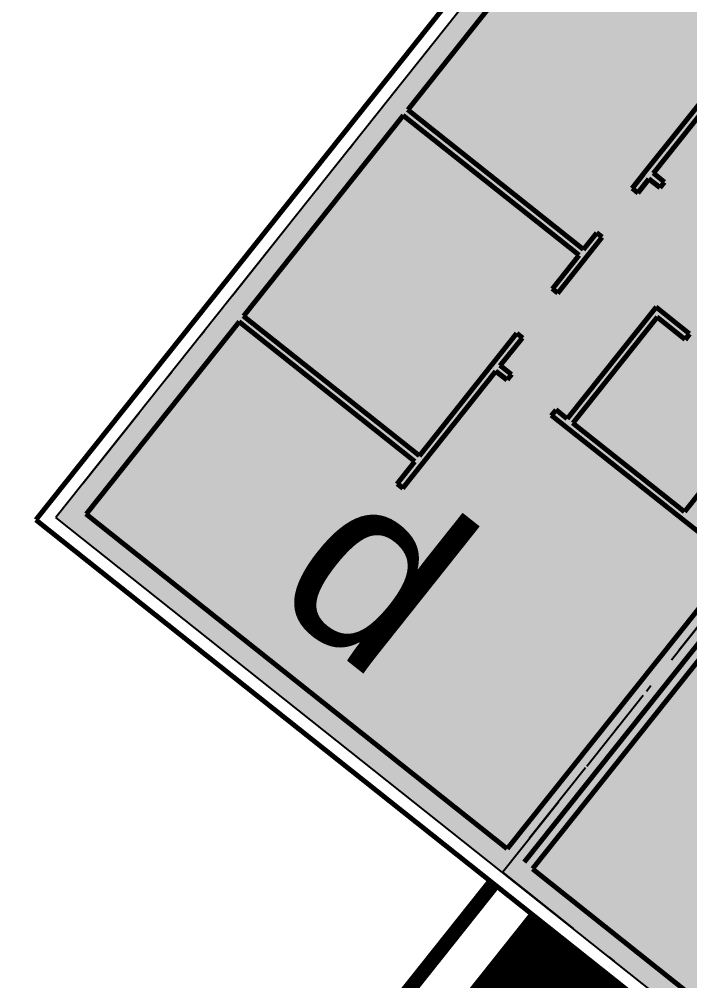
# Model space of a CAD drawing. Header units: metres. Extents: x -664657 to -643449, y -1076720 to -1062383.
# Drawn here: x -657629.28 to -657619.88, y -1068244.98 to -1068231.48 of the extents above; entities that cross this region are included whole.
import ezdxf

# ---------------------------------------------------------------- set-up
doc = ezdxf.new("R2010")
doc.units = ezdxf.units.M
doc.header["$LTSCALE"] = 0.1
doc.linetypes.add('DASHED', pattern=[19.05, 12.7, -6.35])
doc.linetypes.add('DIVIDE', pattern=[31.75, 12.7, -6.35, 0, -6.35, 0, -6.35])
for name, color, linetype in [('AA_THER_popis', 6, 'Continuous'), ('AA_THER_slabá', 4, 'Continuous'), ('AA_THER_srafy', 52, 'Continuous'), ('AA_THER_ZELEŇ', 53, 'Continuous'), ('AA_THER_čerchovaná', 84, 'DIVIDE'), ('AA_THER_čárkovaná', 5, 'DASHED')]:
    doc.layers.add(name, color=color, linetype=linetype)
doc.layers.add('AA_THER_silná', color=1, linetype='Continuous', lineweight=70)
doc.styles.get("Standard").update_dxf_attribs({"font": 'arial.ttf', "width": 0.8})

msp = doc.modelspace()

# ---------------------------------------------------------------- hatches: boundary and pattern name
at = {"layer": 'AA_THER_srafy'}
h = msp.add_hatch(color=31, dxfattribs=at)
h.dxf.hatch_style = 1
h.paths.add_polyline_path([(-657572.565, -1068232.062), (-657597.613, -1068212.147), (-657603.837, -1068219.975), (-657578.789, -1068239.89)])
h.paths.add_polyline_path([(-657597.613, -1068212.147), (-657572.565, -1068232.062), (-657571.321, -1068230.497), (-657602.631, -1068205.603), (-657610.099, -1068214.996), (-657603.837, -1068219.975)])
h.paths.add_polyline_path([(-657615.039, -1068234.064), (-657621.301, -1068229.085), (-657628.769, -1068238.478), (-657622.507, -1068243.457)])
h.paths.add_polyline_path([(-657607.211, -1068240.288), (-657615.039, -1068234.064), (-657622.507, -1068243.457), (-657614.679, -1068249.681)])
h.paths.add_polyline_path([(-657586.86, -1068256.468), (-657597.818, -1068247.756), (-657605.287, -1068257.149), (-657594.328, -1068265.861)], flags=16)
h.paths.add_polyline_path([(-657633.709, -1068257.547), (-657639.971, -1068252.568), (-657647.439, -1068261.961), (-657641.177, -1068266.939)])
h.paths.add_polyline_path([(-657605.53, -1068279.951), (-657633.709, -1068257.547), (-657641.177, -1068266.939), (-657612.998, -1068289.344)])
h.paths.add_polyline_path([(-657652.623, -1068281.335), (-657659.886, -1068277.616), (-657667.504, -1068287.197), (-657637.241, -1068302.695), (-657634.702, -1068299.501), (-657657.701, -1068287.723)])
h.paths.add_polyline_path([(-657629.624, -1068293.114), (-657652.623, -1068281.335), (-657657.701, -1068287.723), (-657634.702, -1068299.501)])
h.paths.add_polyline_path([(-657547.838, -1068249.167), (-657557.231, -1068241.699), (-657558.476, -1068243.264), (-657550.649, -1068249.488), (-657603.228, -1068315.619), (-657612.307, -1068310.97), (-657614.846, -1068314.164), (-657603.952, -1068319.743)])
h.paths.add_polyline_path([(-657550.649, -1068249.488), (-657558.476, -1068243.264), (-657612.307, -1068310.97), (-657603.228, -1068315.619)], flags=17)

# ---------------------------------------------------------------- linework, layer by layer
at = {"layer": 'AA_THER_silná'}
for p, q in [((-657621.333, -1068228.804), (-657629.05, -1068238.51)), ((-657621.253, -1068229.507), (-657623.835, -1068232.755)), ((-657620.53, -1068233.659), (-657618.787, -1068231.467)), ((-657620.389, -1068233.643), (-657618.709, -1068231.53)), ((-657621.37, -1068234.716), (-657623.835, -1068232.755)), ((-657623.898, -1068232.834), (-657626.138, -1068235.651)), ((-657621.432, -1068234.794), (-657623.898, -1068232.834)), ((-657620.685, -1068233.855), (-657620.53, -1068233.659)), ((-657620.607, -1068233.917), (-657620.451, -1068233.721)), ((-657620.295, -1068233.846), (-657620.451, -1068233.721)), ((-657620.233, -1068233.767), (-657620.389, -1068233.643)), ((-657620.685, -1068233.855), (-657620.607, -1068233.917)), ((-657620.295, -1068233.846), (-657620.233, -1068233.767)), ((-657621.727, -1068235.326), (-657621.105, -1068234.543)), ((-657621.37, -1068234.716), (-657621.183, -1068234.481)), ((-657621.105, -1068234.543), (-657621.183, -1068234.481)), ((-657621.805, -1068235.264), (-657621.432, -1068234.794)), ((-657621.727, -1068235.326), (-657621.805, -1068235.264)), ((-657620.352, -1068235.525), (-657621.597, -1068237.09)), ((-657619.883, -1068235.898), (-657620.352, -1068235.525)), ((-657626.2, -1068235.73), (-657628.347, -1068238.43)), ((-657623.735, -1068237.69), (-657626.2, -1068235.73)), ((-657623.672, -1068237.612), (-657626.138, -1068235.651)), ((-657620.336, -1068235.665), (-657621.519, -1068237.152)), ((-657619.945, -1068235.976), (-657620.336, -1068235.665)), ((-657623.672, -1068237.612), (-657622.303, -1068235.89)), ((-657622.303, -1068235.89), (-657622.225, -1068235.952)), ((-657619.945, -1068235.976), (-657619.883, -1068235.898)), ((-657622.536, -1068236.343), (-657622.225, -1068235.952)), ((-657623.905, -1068238.065), (-657622.598, -1068236.422)), ((-657622.442, -1068236.546), (-657622.598, -1068236.422)), ((-657622.38, -1068236.468), (-657622.536, -1068236.343)), ((-657622.38, -1068236.468), (-657622.442, -1068236.546)), ((-657621.816, -1068237.044), (-657621.753, -1068236.966)), ((-657621.597, -1068237.09), (-657621.753, -1068236.966)), ((-657618.771, -1068236.91), (-657619.953, -1068238.397)), ((-657619.233, -1068239.098), (-657621.816, -1068237.044)), ((-657619.953, -1068238.397), (-657621.519, -1068237.152)), ((-657623.984, -1068238.003), (-657623.735, -1068237.69)), ((-657623.984, -1068238.003), (-657623.905, -1068238.065)), ((-657622.438, -1068243.129), (-657628.347, -1068238.43)), ((-657629.05, -1068238.51), (-657614.647, -1068249.962)), ((-657619.233, -1068239.098), (-657622.438, -1068243.129)), ((-657618.998, -1068239.284), (-657622.203, -1068243.316)), ((-657618.88, -1068239.378), (-657622.085, -1068243.409)), ((-657622.085, -1068243.409), (-657618.172, -1068246.521))]:
    msp.add_line(p, q, dxfattribs=at)
at = {"layer": 'AA_THER_slabá'}
for p in [(-657621.301, -1068229.085), (-657614.679, -1068249.681)]:
    msp.add_line(p, (-657628.769, -1068238.478), dxfattribs=at)
msp.add_lwpolyline([(-657622.631, -1068243.614), (-657633.709, -1068257.547)], dxfattribs=at)
at = {"layer": 'AA_THER_ZELEŇ'}
for points, const_width in [([(-657622.631, -1068243.614), (-657628.887, -1068251.482)], 0.2), ([(-657621.338, -1068244.642), (-657627.594, -1068252.51)], 2)]:
    msp.add_lwpolyline(points, dxfattribs=dict(at, const_width=const_width))
at = {"layer": 'AA_THER_čerchovaná'}
for p, q in [((-657621.301, -1068229.085), (-657628.769, -1068238.478)), ((-657615.039, -1068234.064), (-657622.507, -1068243.457)), ((-657622.507, -1068243.457), (-657614.679, -1068249.681))]:
    msp.add_line(p, q, dxfattribs=at)
at = {"layer": 'AA_THER_čárkovaná'}
msp.add_line((-657622.507, -1068243.457), (-657615.039, -1068234.064), dxfattribs=at)

# ---------------------------------------------------------------- texts
at = {"layer": 'AA_THER_popis'}
msp.add_text('d', height=2.5, rotation=321.5127, dxfattribs=at).set_placement((-657625.8, -1068239.6))

doc.saveas('drawing.dxf')
